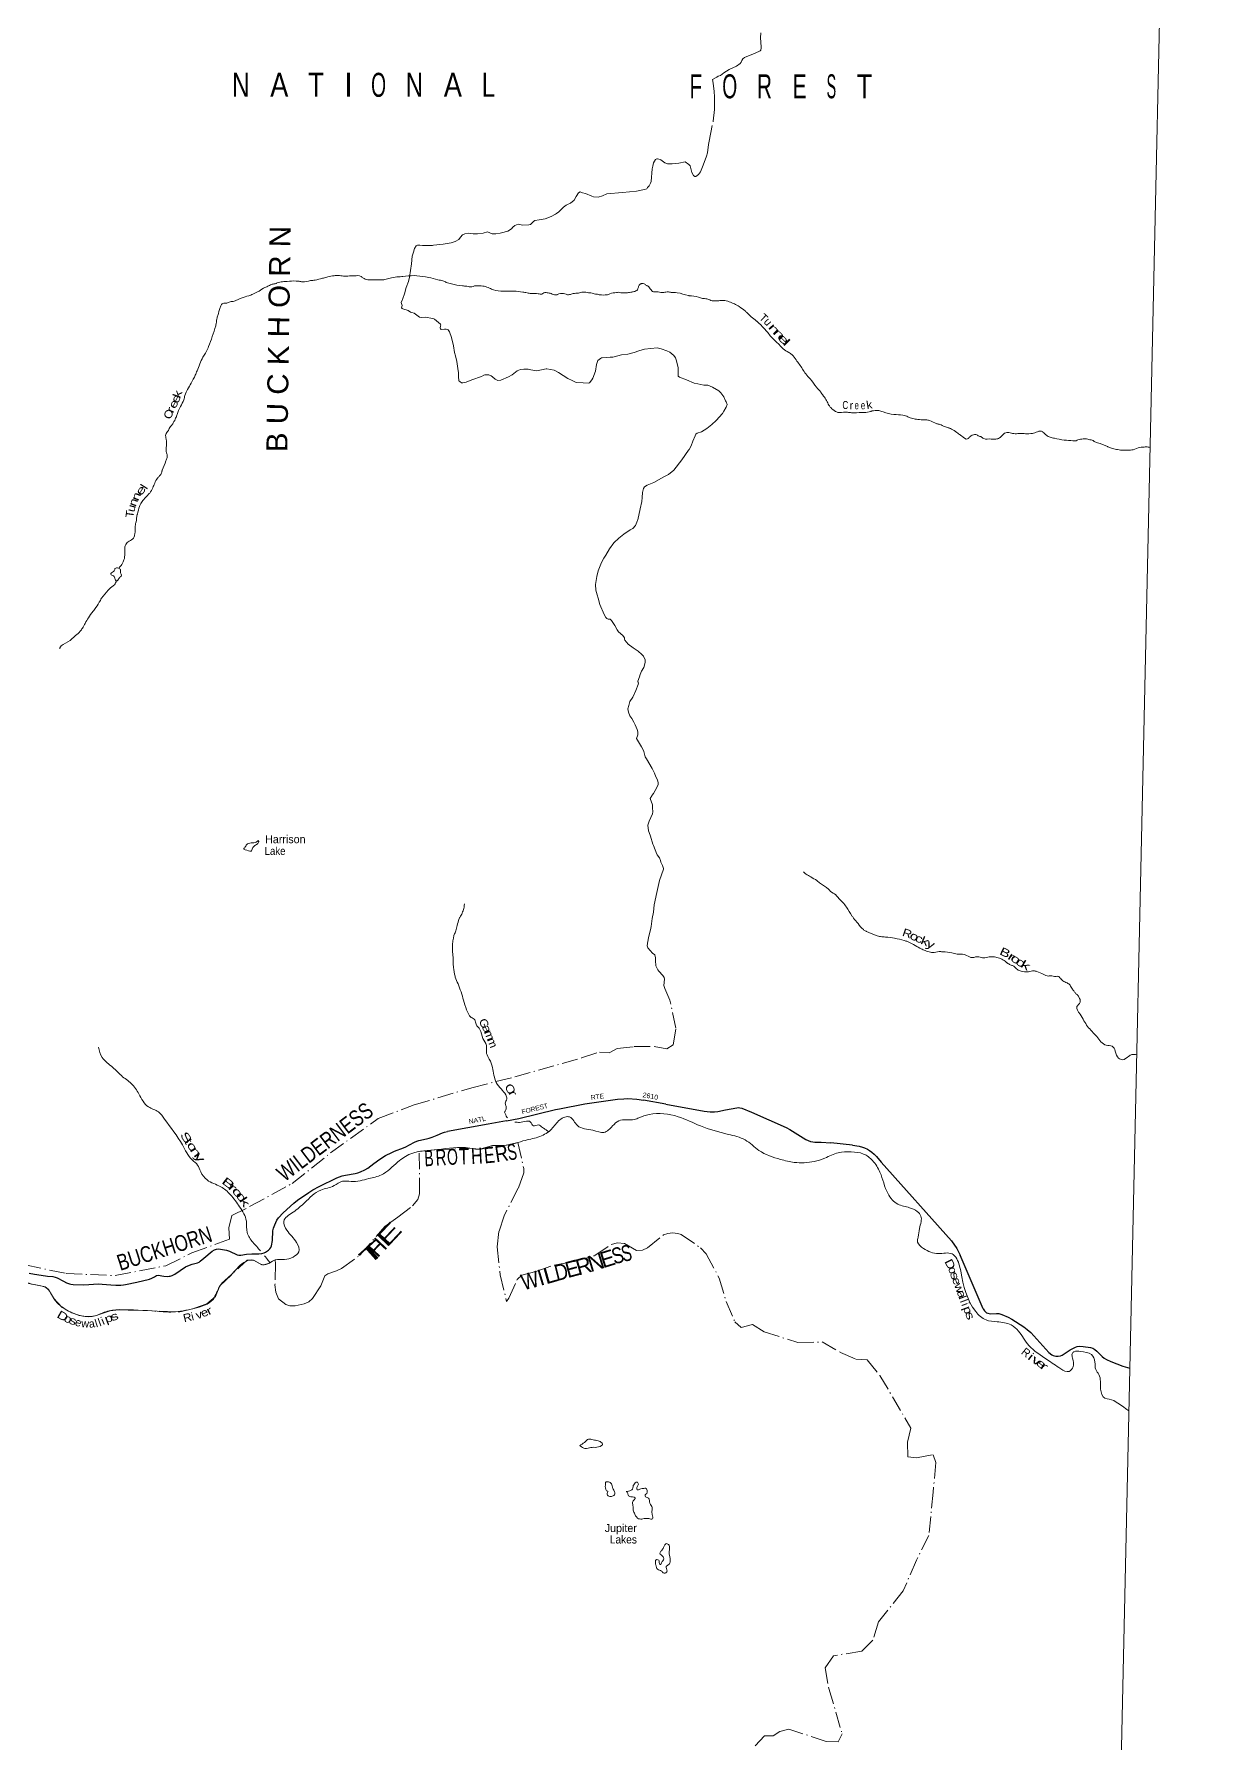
# Model space of a CAD drawing. Header units: feet. Extents: x -745759 to -493183, y 5472 to 195788.
# Drawn here: x -522788 to -493183, y 78592 to 121312 of the extents above; entities that cross this region are included whole.
import ezdxf
from ezdxf.enums import TextEntityAlignment as Align

# ---------------------------------------------------------------- set-up
doc = ezdxf.new("R2010")
doc.units = ezdxf.units.FT
doc.header["$LTSCALE"] = 80
doc.linetypes.add('DOT_DASHED', pattern=[7.7, 5, -1.2, 0.3, -1.2])
for name, color, linetype, lineweight in [('29', 7, 'Continuous', 25), ('39', 7, 'Continuous', 13), ('4', 7, 'Continuous', 13), ('44', 7, 'DOT_DASHED', 13)]:
    doc.layers.add(name, color=color, linetype=linetype, lineweight=lineweight)
doc.layers.add('30', color=7, linetype='Continuous')
doc.layers.add('41', color=7, linetype='Continuous')

msp = doc.modelspace()

# ---------------------------------------------------------------- linework, layer by layer
at = {"layer": '29'}
for p, q in [((-507003.71, 94572), (-507557.51, 94672.65)), ((-502336.75, 93554.2), (-502878.3, 93609.4)), ((-499071.85, 89465.08), (-499646.69, 90802.83))]:
    msp.add_line(p, q, dxfattribs=at)
for points in [[(-510981.26, 94159.92), (-510674.02, 94216.45), (-509759.48, 94440.62), (-509661.17, 94461.21), (-509023.27, 94582.45), (-508213.91, 94696.82), (-508053.86, 94712.84), (-507948.69, 94715.12), (-507724.63, 94696.82), (-507557.51, 94672.65)], [(-507003.71, 94572), (-506044.16, 94399.45), (-505897.83, 94385.72), (-505788.09, 94385.73), (-505698.92, 94392.59), (-505509.16, 94431.48), (-505225.65, 94486.38), (-505186.78, 94488.66), (-505157.06, 94486.37), (-505102.19, 94472.65), (-504864.41, 94372), (-503991.02, 93992.28), (-503904.14, 93944.25), (-503771.53, 93855.04), (-503506.31, 93690.34), (-503449.16, 93665.18), (-503385.14, 93644.59), (-503332.55, 93633.15), (-503277.68, 93626.29), (-503122.2, 93621.71), (-502878.3, 93609.4)], [(-510981.26, 94159.92), (-511442.11, 94077), (-512455.1, 93889.71)], [(-514004.1, 93291.14), (-513853.2, 93371.23), (-513780.04, 93403.25), (-513560.55, 93483.31), (-513502.25, 93508.48), (-513407.37, 93556.51), (-513281.62, 93629.71), (-513229.03, 93654.87), (-513178.73, 93670.88), (-512986.68, 93707.48), (-512918.09, 93724.65), (-512844.93, 93750.94), (-512716.89, 93798.98), (-512584.28, 93856.17), (-512537.41, 93872.19), (-512455.1, 93889.71)], [(-517714.83, 90811.53), (-517675.96, 90802.39), (-517621.09, 90802.39), (-517479.33, 90825.27), (-517346.73, 90838.99), (-517172.96, 90834.42), (-517097.52, 90843.56), (-517040.36, 90857.29), (-517003.78, 90875.59), (-516932.9, 90923.62), (-516896.32, 90957.94), (-516875.74, 90994.54), (-516857.45, 91033.42), (-516834.59, 91168.39), (-516820.87, 91410.86), (-516804.86, 91479.48), (-516770.57, 91561.83), (-516720.27, 91680.77), (-516683.69, 91735.67), (-516564.8, 91859.2), (-516299.58, 92101.67), (-516205.84, 92174.87), (-515924.63, 92371.59), (-515826.31, 92431.07), (-515663.98, 92517.98), (-515220.43, 92733), (-515094.68, 92781.05), (-515010.09, 92801.63), (-514763.17, 92842.8), (-514696.86, 92858.83), (-514630.56, 92883.97), (-514523.1, 92932.03), (-514452.23, 92975.47), (-514301.33, 93094.42), (-514145.86, 93204.22), (-514004.1, 93291.14)], [(-502336.75, 93554.2), (-502173.37, 93525.66), (-502088.78, 93505.08), (-502033.91, 93482.19), (-501963.03, 93447.89), (-501910.44, 93418.15), (-501857.86, 93379.26), (-501796.13, 93326.64), (-501736.68, 93264.89), (-501617.79, 93125.35), (-499861.87, 91162.7), (-499729.27, 90970.55), (-499646.69, 90802.83)], [(-522909.37, 90354.04), (-522783.63, 90324.31), (-522616.72, 90299.14), (-522452.1, 90280.84), (-522321.79, 90269.41), (-522260.05, 90253.39), (-522209.77, 90235.1), (-522058.86, 90152.75), (-521976.56, 90111.58), (-521907.97, 90086.41), (-521869.1, 90077.26), (-521811.93, 90070.4), (-521546.72, 90061.25), (-521176.34, 90084.13), (-521089.45, 90079.55), (-520869.96, 90061.25), (-520748.8, 90054.39), (-520618.47, 90054.39), (-520556.74, 90058.97), (-520501.87, 90065.83), (-520220.65, 90125.3), (-519909.7, 90198.49), (-519847.98, 90223.66), (-519781.67, 90262.54), (-519726.8, 90292.28), (-519690.22, 90299.14), (-519543.89, 90280.84), (-519450.15, 90271.7), (-519418.15, 90273.98), (-519388.42, 90280.84), (-519342.7, 90294.57), (-519269.53, 90326.59), (-519008.89, 90509.59), (-518949.45, 90537.04), (-518839.7, 90573.64), (-518702.52, 90610.23), (-518661.37, 90628.55), (-518636.22, 90649.13), (-518547.06, 90724.62), (-518336.71, 90903.03), (-518284.13, 90935.07), (-518229.26, 90953.36), (-518181.24, 90957.93), (-518128.66, 90953.36), (-517982.33, 90925.92), (-517906.88, 90903.03), (-517714.83, 90811.53)], [(-499071.85, 89465.08), (-499041.08, 89413.91), (-499009.05, 89378.46), (-498986.21, 89363.58), (-498956.49, 89349.86), (-498894.73, 89337.29), (-498739.26, 89346.44), (-498679.84, 89340.71), (-498606.65, 89318.99), (-498446.6, 89250.36), (-498357.46, 89205.75), (-498057.92, 89012.46), (-497971.06, 88947.26), (-497884.16, 88866.06), (-497426.88, 88371.97), (-497353.74, 88311.34), (-497326.31, 88295.32), (-497289.7, 88285.04), (-497257.71, 88281.6), (-497193.7, 88281.6), (-497138.82, 88288.46), (-497097.65, 88303.34), (-496896.45, 88436.02), (-496768.41, 88504.64), (-496720.41, 88524.07), (-496665.54, 88528.65), (-496576.36, 88522.94), (-496391.17, 88496.62), (-496334, 88477.19), (-496279.14, 88444.01), (-496233.4, 88403.99), (-496100.79, 88271.32), (-496045.93, 88231.27), (-495988.77, 88199.25), (-495881.3, 88147.8), (-495584.08, 88028.85), (-495406.83, 87974.91)]]:
    msp.add_lwpolyline(points, dxfattribs=at)
at = {"layer": '39'}
for points in [[(-520676.53, 107966.51), (-520654.11, 107991.07), (-520583.91, 108089.99), (-520544.13, 108173.46), (-520528.51, 108253.39), (-520523.51, 108405.74), (-520513.04, 108529.9), (-520481.76, 108589.47), (-520442.88, 108626.82), (-520325, 108700.74), (-520287.93, 108748.16), (-520276.87, 108800.1), (-520263.26, 108880.07), (-520262.51, 109020.46), (-520253.26, 109082.46), (-520238.58, 109126.3), (-520228.75, 109206.35), (-520214.82, 109302.36), (-520208.45, 109320.29), (-520156.47, 109513.85), (-520122.9, 109587.41), (-520050.7, 109686.29), (-519927.7, 109816.28), (-519901.02, 109845.84), (-519826.14, 109978.77), (-519775.77, 110090.12), (-519704.98, 110219.12), (-519653.64, 110278.29), (-519606.06, 110349.58), (-519597.25, 110389.52), (-519588.71, 110415.43), (-519493.8, 110648.26), (-519468.03, 110734.01), (-519461.46, 110761.97), (-519479.79, 110850.59), (-519485.3, 110979.07), (-519487.11, 111193.74), (-519500.92, 111308.34), (-519471.76, 111361.93), (-519434.78, 111405.34), (-519411.56, 111463.05), (-519382.56, 111508.62), (-519335.38, 111559.85), (-519295.8, 111633.3), (-519271.13, 111662.91), (-519251.97, 111718.7), (-519243.66, 111732.57), (-519218.05, 111810.3), (-519129.83, 112009.17), (-519050.31, 112174.1), (-519019.97, 112287.85), (-518952.8, 112436.98), (-518865.49, 112589.72), (-518761.17, 112790.28), (-518716.87, 112899.74), (-518569.7, 113237.86), (-518453.27, 113442.19), (-518427.89, 113507.89), (-518336.72, 113754.84), (-518251.14, 114023.96), (-518246.77, 114041.93), (-518223.64, 114197.94), (-518197.86, 114283.69), (-518139.74, 114483.14), (-518104.21, 114554.66), (-518069.51, 114584.07), (-518031.18, 114593.35), (-517972.99, 114592.21), (-517892.09, 114622.73), (-517791.36, 114640.82), (-517673.94, 114690.68), (-517611.14, 114719.54), (-517423.29, 114778.05), (-517322.21, 114814.19), (-517186.34, 114883.74), (-517168.08, 114893.41), (-517019.78, 114982.79), (-516975.24, 115001.98), (-516882.02, 115046.29), (-516797.19, 115072.71), (-516740.8, 115081.64), (-516718.45, 115095.25), (-516581.33, 115126.67), (-516466.74, 115134.46), (-516241.71, 115144.1), (-516169.59, 115136.67), (-516081.53, 115122.92), (-515884.2, 115153.16), (-515769.46, 115168.97), (-515581.89, 115213.45), (-515559.69, 115219.03), (-515450.66, 115251), (-515291.54, 115277.98), (-515191, 115286.05), (-515058.87, 115267.42), (-514952.44, 115269.35), (-514787.73, 115274.15)], [(-514787.73, 115274.15), (-514615.46, 115254.74), (-514603.58, 115246.49), (-514544.12, 115207.21), (-514412.31, 115172.54), (-514301.82, 115176.4), (-514109.17, 115172.64), (-513992.42, 115188.41), (-513857.26, 115221.87), (-513682.05, 115250.54), (-513601.66, 115254.99), (-513575.53, 115256.48), (-513292.03, 115279.03), (-513011.64, 115245.47), (-512929.52, 115235.84), (-512697.84, 115175.15), (-512575.9, 115148.69), (-512488.31, 115110.87), (-512356.53, 115074.2), (-512086.53, 115022.79), (-511976.31, 115012.61), (-511852.09, 115000.15), (-511787.4, 115022.96), (-511719.1, 115025.64), (-511693.01, 115025.13), (-511614.74, 115023.6), (-511542.7, 115012.16), (-511407.07, 114967.39), (-511305.55, 114923.28), (-511067.34, 114888.54), (-510804.33, 114889.41), (-510573.87, 114868.86), (-510471.88, 114848.82), (-510369.85, 114830.78), (-510193.3, 114825.32), (-510103.07, 114819.55), (-510054.32, 114848.68), (-509989.99, 114853.44), (-509895.91, 114839.57), (-509782.23, 114801.24), (-509719.98, 114802.03), (-509709.87, 114805.84), (-509673.43, 114821.18), (-509524.82, 114824.29), (-509456.98, 114802.91), (-509412.79, 114804.05), (-509317.92, 114830.28), (-509187.17, 114843.77), (-509068.3, 114865.52), (-508932.04, 114852.83), (-508820.02, 114832.59), (-508758.16, 114813.32), (-508707.99, 114812.34), (-508670.06, 114801.57), (-508656.05, 114799.29), (-508475.37, 114799.77), (-508441.13, 114805.12), (-508400.61, 114824.39), (-508239.36, 114857.34), (-508177.03, 114862.14), (-508125.01, 114853.1), (-507964.43, 114851.97), (-507853.71, 114867.86), (-507777.06, 114886.42), (-507724.41, 114909.46), (-507705.8, 114937.18), (-507682.31, 115008.94), (-507649.18, 115060.44), (-507620.73, 115077.94), (-507594.56, 115081.44), (-507542.54, 115072.4), (-507485.06, 115035.17), (-507465.15, 115026.76), (-507427.49, 115001.95), (-507351.23, 114898.16), (-507311.49, 114877.33), (-507283.48, 114872.77), (-507195.18, 114871.04), (-507131.16, 114859.76), (-507028.74, 114861.77), (-506908.14, 114869.44), (-506868.16, 114860.64), (-506719.78, 114851.72), (-506436.12, 114779.98), (-506418.1, 114777.63), (-506187.95, 114741.03), (-506084.15, 114710.92), (-505980, 114698.86), (-505934.08, 114685.93), (-505878.44, 114656.76), (-505816.35, 114649.53), (-505681.78, 114652.91), (-505565.23, 114658.66), (-505421.33, 114625.76), (-505289.91, 114571.04), (-505168.76, 114504.48), (-505014.4, 114391.14)], [(-505014.4, 114391.14), (-504957.26, 114335.87), (-504866.65, 114247.84), (-504738.18, 114145.04), (-504722.4, 114130.69), (-504545.14, 113956.72), (-504368.46, 113752.68), (-504173.61, 113554.3), (-504067.26, 113449.92), (-503932.53, 113359.03), (-503851.28, 113305.29), (-503745.47, 113172.84), (-503585.32, 112945.05), (-503507.46, 112821.17), (-503393.46, 112696.59), (-503234.89, 112490.89), (-503132.86, 112370.55), (-503072.35, 112283.11), (-503060.62, 112266.84), (-502986.45, 112159.08), (-502926.56, 112039.56), (-502879.54, 111980.47), (-502764.92, 111887.96), (-502705.19, 111862.73), (-502512.31, 111870.99), (-502415.46, 111858.13), (-502303.53, 111853.83), (-502042.77, 111859.81), (-501881.63, 111883.98), (-501858.38, 111893.27)], [(-501854.8, 111898.68), (-501682.54, 111904.93), (-501574.76, 111872.73), (-501300.98, 111809.21), (-501080.48, 111792.87), (-501010.51, 111777.46), (-500893.14, 111723.01), (-500833.21, 111707.8), (-500701.16, 111685.16), (-500544.71, 111678.09), (-500496.55, 111677.15), (-500416.6, 111659.54), (-500233.47, 111579.74), (-500153.56, 111560.12), (-500038.15, 111507.72), (-499938.44, 111473.68), (-499922.47, 111469.35), (-499862.74, 111444.12), (-499727.85, 111361.25), (-499684.41, 111324.29), (-499613.15, 111272.75), (-499460.01, 111199.55), (-499429.44, 111223.03), (-499372.15, 111278.07), (-499317.49, 111301.07), (-499255.16, 111305.87), (-499173.6, 111268.17), (-499133.7, 111255.36), (-499058.35, 111207.75), (-498871.88, 111196.08), (-498849.88, 111191.64), (-498779.64, 111190.27), (-498684.85, 111212.49), (-498617.49, 111269.34), (-498507.43, 111353.44), (-498461.08, 111362.57), (-498399.03, 111353.33), (-498273.08, 111326.8), (-498144.41, 111336.32), (-498016.06, 111329.8), (-497841.27, 111336.41), (-497784.77, 111351.36), (-497647.4, 111394.81), (-497577.6, 111371.38), (-497538.25, 111330.49), (-497518.46, 111316.07), (-497492.85, 111291.49), (-497395.46, 111241.45), (-497291.58, 111215.35), (-497047.55, 111170.46), (-496829.05, 111154.16), (-496750.74, 111154.63), (-496702.11, 111177.75), (-496571.24, 111197.26), (-496486.84, 111201.63), (-496431.04, 111180.48), (-496327.01, 111162.4), (-496295.41, 111135.71), (-496215.77, 111102.06), (-495962.64, 111008.85), (-495944.74, 111000.48), (-495833.15, 110958.18), (-495711.21, 110931.73), (-495637.16, 110920.25), (-495464.58, 110916.88), (-495321.78, 110930.13), (-495160.06, 110987.15), (-495087.17, 110994.77), (-495044.87, 110996.6), (-494998.89, 110998.44), (-494951.08, 110994.77), (-494900.6, 110987.25)], [(-522149.53, 105954.23), (-522145.13, 105974.2), (-521943.35, 106128.72), (-521753.57, 106285.48), (-521635.02, 106393.49), (-521581.35, 106468.67), (-521514.73, 106589.72), (-521433.67, 106730.56), (-521316.1, 106890.74), (-521246.02, 106983.65), (-521134.08, 107163.99), (-521102.91, 107217.54), (-520936.35, 107418.89), (-520874.81, 107485.89), (-520801.58, 107534.6), (-520741.5, 107629.71), (-520737.21, 107643.67), (-520750.67, 107674.02)], [(-520769.12, 107961.22), (-520804.73, 107885.7), (-520857.65, 107848.62), (-520874.34, 107816.85), (-520806.86, 107777.42), (-520777.38, 107744.75), (-520760.5, 107684.24), (-520744.92, 107659.87), (-520716.99, 107651.3), (-520678.07, 107690.66), (-520634.67, 107754), (-520614.25, 107771.65), (-520611.26, 107821.74), (-520628.65, 107856.18), (-520632.11, 107884.33), (-520633.84, 107898.4), (-520631.25, 107928.44), (-520635.06, 107938.55), (-520704.63, 107974), (-520726.66, 107976.44), (-520769.5, 107957.65)], [(-517184.34, 101165.34), (-517243.61, 101124.46), (-517296.1, 101109.44), (-517366.49, 101102.79), (-517435.04, 101088.08), (-517475.64, 101064.81), (-517527.43, 100983.58), (-517547.85, 100965.92), (-517430.51, 100909.47), (-517370.51, 100898.27), (-517356.3, 100906.02), (-517339.42, 100947.81), (-517324.55, 100989.64), (-517310.15, 101007.41), (-517232.79, 101062.07), (-517179.43, 101121.2), (-517177.15, 101135.2), (-517178.6, 101163.31)], [(-503564.95, 100379.76), (-503493.85, 100320.2), (-503382.73, 100253.84), (-503227.98, 100160.56), (-503135, 100090.54), (-502939.05, 99948.3), (-502891.79, 99901.24), (-502757.22, 99802.33), (-502680.61, 99716.59), (-502576.22, 99614.25), (-502488.16, 99498.2), (-502351.82, 99284.91), (-502310.9, 99221.93), (-502199.11, 99087.36), (-502065.52, 98938.32), (-502008.08, 98899.08), (-501988.17, 98890.67), (-501747.2, 98791.69), (-501635.33, 98763.42), (-501511.11, 98750.97), (-501284.82, 98722.47), (-501043.07, 98663.59), (-500959.26, 98637.88), (-500770.51, 98537.91), (-500619.53, 98456.73), (-500517.97, 98414.63), (-500384.35, 98369.89), (-500294.08, 98366.12), (-500127.05, 98386.93), (-500098.99, 98384.38), (-500078.93, 98383.98), (-499856.65, 98355.57), (-499724.72, 98326.92), (-499640.47, 98323.26), (-499586.29, 98322.21), (-499396.99, 98250.31), (-499320.93, 98238.79), (-499242.23, 98259.32), (-499114.11, 98240.77), (-499064.06, 98233.77), (-498919.14, 98253), (-498822.7, 98257.14), (-498696.71, 98232.61), (-498638.87, 98213.43), (-498521.73, 98146.95), (-498486.24, 98114.16), (-498472.35, 98105.87), (-498395.07, 98054.21), (-498319.25, 98030.66), (-498256.09, 97975.27), (-498174.96, 97915.51), (-498119.12, 97896.37), (-498041.1, 97882.81), (-497940.76, 97880.85), (-497809.73, 97908.38), (-497727.81, 97888.72), (-497570.45, 97825.47), (-497442.93, 97776.84), (-497358.45, 97785.22), (-497288.57, 97765.8), (-497202.2, 97768.13), (-497172.37, 97753.5), (-497134.99, 97714.66), (-497125.19, 97702.43), (-497034.26, 97630.45), (-496974.53, 97605.21), (-496934.91, 97578.36), (-496901.42, 97545.61), (-496843.15, 97446.19), (-496796.01, 97393.11), (-496755.01, 97334.14), (-496717.39, 97307.33), (-496674.38, 97235.38)], [(-512035.53, 99579.47), (-512045.17, 99497.42), (-512081.65, 99377.77), (-512129.81, 99276.41), (-512163.22, 99210.88), (-512214.81, 99037.37), (-512249.51, 98905.66), (-512289.5, 98812.17), (-512311.33, 98722.33), (-512329.9, 98594.31), (-512332.26, 98371.71), (-512317.35, 98210.94), (-512315.58, 98096.57), (-512309.57, 97994.16), (-512269.78, 97770.72), (-512266.12, 97752.6), (-512191.23, 97584.24)], [(-512191.23, 97584.24), (-512056.09, 97173.3), (-511983.19, 96934.41), (-511865.24, 96745.19), (-511777.64, 96679.34), (-511741.01, 96571.99), (-511648.35, 96441.59), (-511575.23, 96216.8), (-511485.22, 96044.13), (-511480.21, 95842.57), (-511413.9, 95700.5), (-511332.49, 95491.7), (-511239.49, 95117.5), (-511117.09, 94956.42), (-511004.6, 94805.57), (-510977.91, 94706.42), (-511015.78, 94598.21), (-510992.85, 94517.26), (-511002.12, 94436.81), (-511031.27, 94372.79), (-511002.05, 94307.86), (-510978.78, 94249.07), (-510958.11, 94237.62)], [(-496674.38, 97235.38), (-496643.81, 97143.43), (-496680.61, 97074.32), (-496727.15, 97013.64), (-496651.95, 96821.38), (-496462.3, 96517.96), (-496234.59, 96263.46), (-496128.85, 96134.5), (-495995.32, 96048.81), (-495849.48, 96023.09), (-495769.62, 95901.16), (-495685.78, 95724.69), (-495594.69, 95686.96), (-495434.63, 95771.51), (-495356.42, 95818.89), (-495298.1, 95818.67), (-495234.14, 95822.94)], [(-521178.61, 96000.02), (-521087.9, 95740.7), (-520821.81, 95494.77), (-520609.5, 95287.95), (-520358.85, 95086.59), (-520171.39, 94833.82), (-519930.71, 94505.67), (-519682.89, 94382.93), (-519528.56, 94203.22), (-519085.23, 93561.62), (-518839.27, 93183.02), (-518704.3, 93053.98), (-518626.28, 92887.55), (-518468.31, 92681.58), (-518126.56, 92513.05), (-517883.93, 92313.82), (-517652.98, 92007.99), (-517485.16, 91654.79), (-517465.32, 91368.37), (-517324.04, 91124.38), (-517128.09, 90911.53)], [(-495785.26, 87158.01), (-495807.67, 87171.87), (-496028.3, 87227.7), (-496135.61, 87455.03), (-496180.42, 87820.42), (-496259.09, 87944.55), (-496280.41, 88132.27), (-496368.2, 88319), (-496638.88, 88393.75), (-496802.05, 88388.23), (-496847.1, 88338.57), (-496836.67, 88229.6), (-496825.86, 88011.83), (-496926.23, 87898.55), (-497132.65, 87962.22), (-497467.49, 88189.08), (-497929.23, 88544.85), (-498191.57, 88905.57), (-498372.5, 89057.5), (-498723.64, 89137.53), (-499000.82, 89182.15), (-499259.38, 89393.72), (-499632.79, 90398.9), (-499758.36, 90749.43), (-499849.74, 90831.45), (-500191.89, 90840.82), (-500562.46, 90967.5), (-500708.99, 91130.97), (-500699.08, 91253.72), (-500665.69, 91464.76), (-500622.75, 91641.39), (-500626.75, 91776.45), (-500721.64, 91892.78), (-500909.46, 91988.39), (-501204.09, 92077.61), (-501449.83, 92337.33), (-501651.06, 92878.44), (-501838, 93165.45), (-502059, 93330.08), (-502372.29, 93383.33), (-502694.77, 93362.17), (-503031.02, 93228.4), (-503292.03, 93143.82), (-503793.72, 93121.43), (-504134.89, 93195.26), (-504675.1, 93421.29), (-505021.5, 93682.59), (-505442.24, 93820.12), (-506137.7, 94032.46), (-506695.97, 94262.8), (-507417.99, 94316.39), (-507674.94, 94233.76), (-507788.31, 94193.22), (-508179.4, 94161.04), (-508334.4, 94030.48), (-508548.22, 93870.62), (-508823.24, 93925.28), (-509212.11, 94040.15), (-509406.19, 94254.74), (-509652.9, 94184.04), (-509855.71, 93953.49), (-510154.51, 93766.74), (-510514.34, 93671.62), (-510991.38, 93548.1), (-511184.78, 93541.05), (-511333.8, 93539.34), (-511621.04, 93451.15), (-511904.53, 93477.73), (-512706.43, 93441.9), (-513378.54, 93333.51), (-513701.74, 93131.03), (-514111.34, 92806.99), (-514424.81, 92715.17), (-514868.85, 92643.53), (-515086.22, 92648.93), (-515293.24, 92539.33), (-515627.15, 92427.69), (-516026.47, 92117.59), (-516318.04, 91876.33), (-516551.05, 91646.25), (-516473.81, 91427.44), (-516230.87, 91115.38), (-516175.97, 90884.83), (-516318.85, 90756.1), (-516531.22, 90692.92), (-516758.81, 90688.41), (-516909.07, 90604.12), (-517084.9, 90560.53), (-517316.7, 90676.98), (-517500.37, 90647.61), (-517835.18, 90342.55), (-518145.93, 90031.07), (-518318.09, 89697.28), (-518798.7, 89471.06), (-519321.52, 89382.51), (-519717.89, 89400.79), (-520657.52, 89443.66)], [(-510774.66, 94129.22), (-510658.56, 94121.16), (-510482.91, 94152.68), (-510392.57, 94135.15), (-510313.57, 94033.17), (-510188.34, 94059.42), (-510080.68, 93989.24), (-510008.88, 93943.79), (-509944.91, 93896.33)], [(-520657.52, 89443.66), (-521000.67, 89386.56), (-521276.05, 89284.07), (-521754.58, 89327.81), (-522096.12, 89510.45), (-522282.58, 89696.71), (-522485.53, 89990.01), (-522790.44, 90065.29), (-523238.38, 90134.74), (-523417.96, 89976.36), (-523692.73, 89914.16), (-523941.36, 89982.52), (-524136.07, 90021.82), (-524618.91, 90047.49), (-525023.01, 90221.03), (-525575.54, 90431.14), (-525884.42, 90510.51), (-526084.65, 90584.16), (-526205.62, 90550.39)], [(-517029.69, 90789.32), (-516936.31, 90667.01), (-516892.07, 90614.5)], [(-495430.52, 86909.09), (-495477.92, 86945.15), (-495785.26, 87158.01)], [(-509155.66, 86048.43), (-509037.75, 86123.15), (-508931.8, 86206.12), (-508819.29, 86190.26), (-508696.86, 86164.17), (-508601, 86112.31), (-508585.2, 86091.91), (-508687.13, 86008.88), (-508842.31, 85999.21), (-508983.64, 85973.21), (-509068, 85986.62), (-509105.85, 86013.4), (-509133.76, 86031.97), (-509155.66, 86048.43)], [(-508484.85, 85137.33), (-508392.5, 85119.77), (-508341.35, 85040.39), (-508326.25, 84973.67), (-508283.18, 84892.4), (-508288.37, 84815.92), (-508361.5, 84772.73), (-508441.78, 84790.1), (-508469.53, 84818.74), (-508460.69, 84870.99), (-508450.17, 84901.05), (-508482.19, 84913.64), (-508497.75, 84950.15), (-508516.81, 85020.97), (-508509.65, 85095.4), (-508505.04, 85133.61), (-508484.85, 85137.33)], [(-507995.24, 84893.95), (-507871.9, 84928.29), (-507839.26, 84955.99), (-507822.25, 85016.17), (-507768.45, 85112.04), (-507725.84, 85133.54), (-507686.4, 85078.52), (-507719.59, 85014.57), (-507722.72, 84940.07), (-507627.78, 84960.75), (-507555.1, 84973.72), (-507506.67, 84981.02), (-507480.46, 84849.65), (-507519.26, 84813.98), (-507509.92, 84765.48), (-507433.98, 84728.03), (-507401.61, 84604.62), (-507342.87, 84494.9), (-507348.23, 84406.33), (-507341.46, 84321.6), (-507337.06, 84212.73), (-507429.57, 84220.22), (-507576.67, 84212.44), (-507681.31, 84216.09), (-507776.29, 84326.38), (-507815.03, 84427.72), (-507825.34, 84544.74), (-507829.83, 84647.57), (-507774.44, 84715.21), (-507770.11, 84735.29), (-507836.18, 84760.5), (-507916.45, 84777.87), (-507946.16, 84810.57), (-507969.28, 84879.44), (-507995.24, 84893.95)], [(-507233.64, 83195.64), (-507177.52, 83178.65), (-507164.67, 83095.84), (-507144.91, 83071.35), (-507093.46, 83145.1), (-507050.06, 83218.97), (-507071.56, 83261.62), (-507148.61, 83359.53), (-507113.51, 83417.41), (-507057.94, 83497.14), (-506981.97, 83594.68), (-506922.19, 83553.45), (-506918.52, 83396.24), (-506892.07, 83148), (-506921.32, 83077.94), (-506990.61, 83022.6), (-506972.18, 82909.48), (-507021.26, 82859.88), (-507065.54, 82860.57), (-507109.1, 82909.61), (-507209.08, 82955.49), (-507251.78, 83060.93), (-507262.49, 83151.77), (-507245.87, 83185.76), (-507233.64, 83195.64)]]:
    msp.add_spline(points, degree=3, dxfattribs=at)
at = {"layer": '4'}
msp.add_lwpolyline([(-739699.92, 195787.95), (-708889.59, 194791.67), (-678077.93, 193837.75), (-647264.98, 192926.23), (-616450.81, 192057.09), (-585635.48, 191230.34), (-554819.03, 190445.97), (-524001.53, 189704), (-493183.05, 189004.41), (-497222.97, 5471.78), (-528293.91, 6177.09), (-559363.85, 6925.15), (-590432.73, 7715.93), (-621500.49, 8549.46), (-652567.08, 9425.72), (-683632.43, 10344.71), (-714696.49, 11306.44), (-745759.19, 12310.89)], close=True, dxfattribs=at)
msp.add_lwpolyline([(-739699.92, 195787.95), (-708889.59, 194791.67), (-678077.93, 193837.75), (-647264.98, 192926.23), (-616450.81, 192057.09), (-585635.48, 191230.34), (-554819.03, 190445.97), (-524001.53, 189704), (-493183.05, 189004.41), (-497222.97, 5471.78), (-528293.91, 6177.09), (-559363.85, 6925.15), (-590432.73, 7715.93), (-621500.49, 8549.46), (-652567.08, 9425.72), (-683632.43, 10344.71), (-714696.49, 11306.44), (-745759.19, 12310.89)], close=True, dxfattribs=at)
at = {"layer": '44'}
for points in [[(-509868.32, 116756.66), (-509756.73, 116816.66), (-509732.33, 116832.23), (-509675.35, 116871.24), (-509562.54, 116993.4), (-509495.34, 117042.23), (-509458.9, 117057.57), (-509387.95, 117092.29), (-509292.26, 117160.62), (-509242.17, 117257.93), (-509186.18, 117349.11), (-509143.48, 117376.36), (-509087.85, 117347.19), (-509013.87, 117331.7), (-508848.61, 117262.28), (-508808.67, 117251.47), (-508696.41, 117243.25), (-508585.41, 117273.18), (-508480.08, 117321.27), (-508083.96, 117353.65), (-507733.92, 117390.94), (-507538.44, 117429.24), (-507479.89, 117446.15), (-507461.16, 117479.88), (-507422.25, 117519.24), (-507382.74, 117588.67), (-507369.87, 117630.55), (-507341.54, 117948.93), (-507324.19, 118014.78), (-507306.48, 118098.69), (-507262.77, 118178.07), (-507228.22, 118199.46), (-507208.11, 118201.07), (-507140.28, 118179.68), (-507126.39, 118171.39), (-507023.49, 118095.16), (-506961.68, 118073.89), (-506843.2, 118075.59), (-506678.33, 118088.42), (-506517.12, 118119.37), (-506423.95, 118059.37), (-506396.6, 118020.73), (-506353.67, 117855.41), (-506314.91, 117784.44), (-506277.3, 117757.63), (-506255.26, 117755.2), (-506182.08, 117801.91), (-506157.17, 117843.54), (-506138.48, 117875.27), (-506067.06, 118036.35), (-505988.36, 118261.48), (-505964.56, 118349.28), (-505938.39, 118557.38), (-505920.76, 118637.27), (-505820.62, 119136.78), (-505786.74, 119430.99), (-505788.63, 119743.94), (-505791.93, 119882.41), (-505820.03, 120087.56), (-505836.35, 120176.14), (-505728.66, 120242.24), (-505692.18, 120259.58), (-505633.51, 120282.5), (-505551.91, 120349.11), (-505419.89, 120426.76), (-505233.58, 120509.37), (-505145.87, 120579.87), (-505121.2, 120609.48), (-505106.33, 120651.31), (-505077.41, 120692.87), (-505036.6, 120726.17), (-504773.44, 120837.37), (-504641.86, 120892.97), (-504627.46, 120910.74), (-504622.23, 120972.82), (-504623.72, 120998.93), (-504633.44, 121219.77), (-504625.02, 121341.96)], [(-510549.41, 112944.74), (-510633.89, 112936.36), (-510720.85, 112903.96), (-510841.29, 112802.01), (-510934.7, 112747.67), (-511122.94, 112669.1), (-511197.39, 112660.53), (-511269.04, 112692.02), (-511330.11, 112751.38), (-511365.72, 112778.15), (-511423.48, 112801.35), (-511505.76, 112802.95), (-511523.9, 112799.3), (-511548.06, 112795.76), (-511607, 112758.8), (-511851.51, 112677.32), (-511991.2, 112617.87), (-512075.91, 112597.46), (-512110.03, 112598.13), (-512151.5, 112633.04), (-512177.19, 112653.6), (-512185.1, 112762.07), (-512181.21, 112858.28), (-512188.37, 112902.55), (-512225.98, 113133.96), (-512261.36, 113275.06), (-512283.82, 113357.74), (-512306.68, 113522.67), (-512362.79, 113732.38), (-512410.13, 113877.73), (-512441.41, 113920.47), (-512467.18, 113937.02), (-512491.22, 113939.49), (-512533.33, 113942.32), (-512613.83, 113931.86), (-512637.6, 113948.37), (-512645.19, 113970.58), (-512632.33, 114012.46), (-512627.64, 114046.46), (-512633.27, 114066.63), (-512781.42, 114189.88), (-512801.29, 114200.3), (-512825.17, 114210.79), (-513013.33, 114238.54), (-513097.81, 114230.16), (-513159.82, 114241.41), (-513290.3, 114344.25), (-513346.26, 114357.38), (-513386.15, 114370.19), (-513443.68, 114405.42), (-513575.3, 114450.11), (-513591.24, 114456.44), (-513604.89, 114476.77), (-513589.74, 114532.64), (-513620.47, 114603.44), (-513591.16, 114665.05), (-513582.81, 114680.94), (-513521.31, 114848.23), (-513505.73, 114926.15), (-513492.55, 114984.07), (-513429.47, 115129.27), (-513409.25, 115239.19), (-513358.53, 115573.19), (-513342.67, 115767.45), (-513306.59, 115867.04), (-513286.72, 115958.92), (-513241.23, 116026.23), (-513210.77, 116043.69), (-513150.57, 116042.51), (-513086.51, 116033.24), (-512831.54, 116034.27), (-512807.38, 116037.81), (-512570.03, 116061.26), (-512370.54, 116099.48), (-512265.56, 116129.52), (-512174.11, 116185.91), (-512132.87, 116241.27), (-512083.61, 116296.47), (-512022.82, 116325.37), (-511930.23, 116337.6), (-511814.04, 116325.3), (-511705.71, 116321.18), (-511566.85, 116338.53), (-511455.73, 116374.47), (-511344.26, 116326.15), (-511247.94, 116324.27), (-511141.23, 116340.24), (-511106.99, 116345.59), (-510947.48, 116392.62), (-510860, 116451.08), (-510827.19, 116486.55), (-510772.1, 116531.61), (-510691.12, 116566.13), (-510579.22, 116539.87), (-510428.55, 116544.95), (-510384.21, 116554.12), (-510312.36, 116634.95), (-510275.84, 116654.3), (-510167.05, 116674.24), (-510013.94, 116701.33), (-509868.32, 116756.66)], [(-508479.49, 106714.12), (-508503.18, 106734.64), (-508539.85, 106809.57), (-508651.28, 107064.49), (-508692.4, 107219.75), (-508718.88, 107302.51), (-508750.63, 107423.48), (-508755.95, 107561.99), (-508730.02, 107758.06), (-508691.02, 107903.73), (-508608.63, 108112.74), (-508550.27, 108221.92), (-508498.65, 108295.13), (-508409.25, 108451.85), (-508301.95, 108600.19), (-508179.18, 108718.15), (-508050.67, 108821.95), (-507894.06, 108925.2), (-507825.09, 108961.96), (-507759.33, 109038.91), (-507710.78, 109160.32), (-507704.37, 109180.25), (-507646.84, 109451.93), (-507605.09, 109635.66), (-507593.09, 109735.72), (-507582.58, 109861.88), (-507564.56, 109961.82), (-507539.65, 110003.46), (-507468.63, 110042.19), (-507302.66, 110111.16), (-507054.92, 110254.75), (-506935.34, 110312.59), (-506798.77, 110418.24), (-506599.03, 110673.1), (-506439.71, 110914.71), (-506423.23, 110936.45), (-506371.33, 111023.69), (-506330.88, 111141.25), (-506270, 111276.46), (-506249.15, 111316.17), (-506216.49, 111343.62), (-506111.39, 111379.67), (-505977.33, 111459.3), (-505848.98, 111555.08), (-505748.56, 111659.43), (-505584.6, 111830.73), (-505549.27, 111892.23), (-505491.11, 111991.38), (-505471.79, 112055.2), (-505498.54, 112123.92), (-505512.12, 112148.25), (-505556.35, 112247.41), (-505624.54, 112353.05), (-505681.87, 112398.3), (-505834.65, 112489.54), (-505954.15, 112538.01), (-506052.41, 112543.94), (-506200.35, 112574.92), (-506294.32, 112594.81), (-506489.48, 112674.84), (-506660.84, 112740.37), (-506692.48, 112765.06), (-506697.24, 112829.34), (-506690.31, 112977.64), (-506735.05, 113153.03), (-506740.72, 113171.2), (-506763.7, 113227.81), (-506802.77, 113282.73), (-506901.57, 113362.89), (-506975.11, 113400.44), (-507120.62, 113453.43), (-507222.61, 113473.47), (-507534.4, 113441.45), (-507675.7, 113402.09), (-507790.99, 113358.21), (-507954.4, 113317.27), (-508109.4, 113296.23), (-508329.27, 113242.36), (-508393.45, 113245.62), (-508592.55, 113227.44), (-508610.69, 113223.78), (-508639.06, 113210.3), (-508698.28, 113159.3), (-508732.35, 113059.67), (-508763.79, 112889.79), (-508827.38, 112718.52), (-508852.29, 112676.89), (-508905.92, 112603.72), (-508930.24, 112592.16), (-509064.57, 112600.8), (-509245.02, 112612.35), (-509342.57, 112654.37), (-509449.98, 112704.61), (-509687.8, 112861.71), (-509789.09, 112917.84), (-509973.19, 112947.52), (-509991.25, 112947.87), (-510227.03, 112902.33), (-510373.17, 112923.24), (-510441.04, 112942.62), (-510549.41, 112944.74)], [(-507029.62, 97466.92), (-507051.59, 97537.35), (-507038.37, 97699.57), (-507043.6, 97739.79), (-507074.65, 97794.56), (-507180.96, 97900.94), (-507204.45, 97931.49), (-507250.69, 98030.68), (-507258.16, 98161.21), (-507258.71, 98235.44), (-507279.33, 98310.06), (-507332.77, 98349.21), (-507452.7, 98477.93), (-507471.74, 98530.45), (-507458.48, 98592.38), (-507458.29, 98602.4), (-507424.8, 98774.26), (-507383.64, 98927.9), (-507365.86, 99015.82), (-507343.9, 99213.97), (-507312.62, 99375.84), (-507290.97, 99557.95), (-507228.72, 99865.64), (-507158.61, 100165.15), (-507062.75, 100446.11), (-507064.4, 100464.19), (-507086.99, 100540.86), (-507129.53, 100623.93), (-507132.79, 100662.11), (-507163.52, 100732.91), (-507216.33, 100804.15), (-507229.98, 100824.48), (-507310.05, 101040.67), (-507327.56, 101069.1), (-507383.79, 101272.79), (-507418.18, 101361.72), (-507435.37, 101406.19), (-507454.65, 101548.98), (-507418.57, 101648.57), (-507334.76, 101827.46), (-507327.68, 101881.49), (-507335.74, 101981.94), (-507338.3, 102056.21), (-507397.44, 102213.82), (-507355.93, 102283.22), (-507345.58, 102299.06), (-507312.64, 102340.54), (-507225.45, 102487.27), (-507197.9, 102560.95), (-507197.08, 102603.06), (-507211.68, 102677.56), (-507252.32, 102754.58), (-507286.67, 102845.52), (-507340.62, 102960.91), (-507484.35, 103206.43), (-507517.56, 103253.21), (-507551.09, 103386.26), (-507575.96, 103448.92), (-507612.98, 103505.81), (-507731.46, 103708.72), (-507705.57, 103800.48), (-507703.25, 103816.48), (-507706.08, 103876.72), (-507720.91, 103939.19), (-507766.83, 104054.42), (-507801.73, 104117.29), (-507848.12, 104208.46), (-507899, 104275.65), (-507939.25, 104372.72), (-507953.77, 104451.23), (-507923.95, 104538.9), (-507901.91, 104638.77), (-507829.47, 104749.68), (-507756.09, 104908.72), (-507692.81, 105063.94), (-507684.08, 105099.88), (-507693.72, 105120.13), (-507699.5, 105132.27), (-507705.29, 105144.42), (-507663.03, 105251.91), (-507647.72, 105315.8), (-507610.1, 105391.29), (-507556.08, 105484.51), (-507521.45, 105612.21), (-507522.24, 105674.41), (-507564.54, 105769.52), (-507603.8, 105814.41), (-507694.62, 105892.41), (-507819.43, 105977.09), (-507942, 106073.76), (-508024.35, 106173.66), (-508031.95, 106195.87), (-508039.27, 106232.12), (-508080.31, 106289.09), (-508188.91, 106381.48), (-508222.08, 106430.27), (-508274.21, 106535.59), (-508358.14, 106657.58), (-508393.55, 106694.38), (-508439.67, 106697.29), (-508479.49, 106714.12)], [(-523010.19, 90557.88), (-521991.7, 90343.25), (-520763.04, 90293.25), (-519495.01, 90535.75), (-518850.84, 90857.8), (-517906.26, 91200.94), (-517926.19, 91485.87), (-517848.57, 91790.42), (-517392.02, 92022.9), (-516337.45, 92594.8), (-515384.91, 93356.46), (-514189.59, 94219.5), (-513291.63, 94554.89), (-511846.74, 94987.58), (-510776.78, 95257.86), (-509107.2, 95729.4), (-508660.69, 95878.29), (-508420.22, 95858.31), (-508215.38, 95964.4), (-507791.91, 96013.13), (-507297.49, 96014.85), (-506977.39, 95960.31), (-506819.26, 96054.47), (-506752.16, 96472.2), (-506903.54, 97177.52), (-507029.62, 97466.92)], [(-513701.23, 91755.47), (-513331.17, 92031.11), (-513202.08, 92196.12), (-513156.39, 92334.35), (-513166.41, 93389.91), (-512774.03, 93433.54), (-511941.7, 93477.16), (-511652.06, 93448.61), (-511331.33, 93540.62), (-511117.3, 93540.62), (-510986.51, 93548.55), (-510701.14, 93619.94), (-510554.1, 92969.17), (-510554.49, 92858.46), (-510690.3, 92472.84), (-511045.69, 91782.7), (-511172.79, 91391.01), (-511220.94, 91010.6), (-511141.21, 90314.61), (-510980.67, 89646.83), (-510928.38, 89729.85), (-510717.84, 90191.53), (-510604.87, 90299.02), (-510252.42, 90390.57), (-509790.38, 90556.41), (-509288.38, 90645.53), (-508774.29, 90793.51), (-508367.64, 91068.52), (-508212.08, 91113.38), (-508037.58, 91093.39), (-507732.46, 90917.65), (-507585.85, 90923.01), (-507460.74, 90985.17), (-507061.67, 91306.33), (-506953.68, 91343.41), (-506832.79, 91359.28), (-506703.98, 91347.38), (-506617.78, 91317.11), (-506133.96, 90984.07), (-505990.56, 90831.79), (-505666.63, 90228.45), (-505496.04, 89644.27), (-505277.47, 89138.98), (-505119.57, 88998.71), (-504839.41, 89066.11), (-504546.96, 88890.54), (-503707.02, 88619.7), (-503098.3, 88632.45), (-502634.25, 88370.85), (-502252.93, 88202.46), (-501970.14, 88186.1), (-501652.18, 87796.69), (-500878.6, 86480.18), (-500965.55, 86129.7), (-500955.65, 85761.18), (-500740.53, 85741.54), (-500320.8, 85815.44), (-500256.95, 85617.83), (-500321.65, 84881.92), (-500431.05, 83794.96), (-500738.46, 83183.71), (-501070.01, 82413.71), (-501688.98, 81639.2), (-501828.69, 81180.59), (-502104.31, 80908), (-502816.4, 80791.99), (-503020.67, 80493.32), (-502929.08, 79977.18), (-502595.71, 78842.41), (-502692.55, 78638.59), (-502992.32, 78650.99), (-503924.49, 78960.74), (-504149.58, 78900.98), (-504316.4, 78794.38), (-504536.15, 78793.14), (-504773.34, 78540.97)], [(-520438.38, 89431.77), (-520267.95, 89423.84), (-519179.97, 89380.21), (-518779.66, 89475.4), (-518474.48, 89586.45), (-518260.45, 89768.89), (-518147.49, 90038.58), (-517659.98, 90502.61), (-517461.81, 90681.08), (-517304.27, 90677.13), (-517102.13, 90560.13), (-517026.83, 90566.08), (-516939.63, 90591.86), (-516761.28, 90687.04), (-516756.01, 90582.65), (-516770.1, 90063.75), (-516751.37, 89879.94), (-516679.54, 89715.07), (-516501.67, 89570.59), (-516398.62, 89538.86), (-516268.81, 89537.91), (-516037.94, 89582.48), (-515926.97, 89638.01), (-515830.2, 89716.21), (-515625.52, 90035.8), (-515527.81, 90285.66), (-515447.39, 90332.07), (-515233.94, 90407.3), (-515110.49, 90466.92), (-514647.56, 90801.3), (-514021.25, 91517.1), (-513701.23, 91755.47)], [(-526330.84, 90111.02), (-525909.92, 90518.45), (-525584.91, 90431.19), (-524590.1, 90038.56), (-524468.23, 90024.68), (-524226.45, 90026.67), (-524126.37, 90018.73), (-523644.81, 89907.68), (-523420.88, 89971.14), (-523259.37, 90135.73), (-523134.52, 90127.8), (-522963.09, 90102.01), (-522591.52, 90030.63), (-522487.48, 89990.96), (-522422.09, 89937.44), (-522305.17, 89727.24), (-522087.17, 89497.21), (-521898.91, 89382.19), (-521665.2, 89292.3), (-521433.2, 89265.19), (-521262.78, 89288.99), (-520890.21, 89411.94), (-520684.11, 89439.7), (-520438.38, 89431.77)]]:
    msp.add_lwpolyline(points, dxfattribs=at)

# ---------------------------------------------------------------- texts
at = {"layer": '30'}
for s, rotation, p in [('RTE', 7.795, (-508868.36, 94680.32)), ('FOREST', 14.031, (-510589.63, 94322.82))]:
    msp.add_text(s, height=120, rotation=rotation, dxfattribs=at).set_placement(p)
for s, rotation, width, p in [('2610', 349.699, 1.1, (-507591.39, 94752.89)), ('NATL', 10.815, 1.05, (-511913.94, 94081.21))]:
    msp.add_text(s, height=120, rotation=rotation, dxfattribs=dict(at, width=width)).set_placement(p)
at = {"layer": '41'}
for s, rotation, p in [('T', 316.281, (-504629.22, 114152.27)), ('u', 313.792, (-504519.38, 114056.73)), ('r', 1.522, (-502362.88, 111937.45))]:
    msp.add_text(s, height=200, rotation=rotation, dxfattribs=at).set_placement(p, align=Align.CENTER)
for s, rotation, width, p in [('n', 310.88, 1.95, (-504365.38, 113877.24)), ('n', 314.252, 2.1, (-504243.09, 113751.56)), ('e', 314.719, 2.05, (-504135.43, 113625.21)), ('l', 314.719, 1.85, (-504053.14, 113537.89)), ('C', 358.884, 0.75, (-502519.13, 111945.79)), ('e', 0.422, 0.7, (-502230.24, 111938.96)), ('e', 2.205, 0.75, (-502071.58, 111939.18)), ('k', 9.476, 1.1, (-501902, 111952.68)), ('n', 67.948, 1.35, (-520150.34, 109726.45)), ('e', 56.507, 1.6, (-520043.28, 109860.32)), ('l', 57.841, 1.3, (-519956.73, 109953.78)), ('T', 82.516, 1.15, (-520298.05, 109308.49)), ('u', 75.142, 1.2, (-520266.17, 109441.65)), ('n', 70.81, 1.3, (-520219.67, 109584.42)), ('B', 334.764, 1.45, (-498565.87, 98273.48)), ('r', 328.585, 1.7, (-498414.93, 98178.88)), ('o', 326.261, 1.6, (-498310.58, 98115.66)), ('o', 326.584, 1.6, (-498185.84, 98033.31)), ('k', 329.751, 1.7, (-498062, 97960.83))]:
    msp.add_text(s, height=200, rotation=rotation, dxfattribs=dict(at, width=width)).set_placement(p, align=Align.CENTER)
for s, rotation, width, p in [('k', 69.608, 1.4, (-519145.17, 112198.1)), ('r', 66.372, 1.45, (-519318.18, 111824.95)), ('e', 62.137, 1.4, (-519267.55, 111933.81)), ('e', 62.86, 1.4, (-519203.96, 112067.99)), ('C', 67.51, 1.15, (-519382.28, 111669.96)), ('R', 340.767, 1.2, (-501110.99, 98787.51)), ('o', 332.579, 1.4, (-500930.29, 98727.94)), ('c', 340.457, 1.35, (-500790.46, 98649.34)), ('k', 337.143, 1.45, (-500654.55, 98592.57)), ('y', 334.921, 1.45, (-500513.03, 98526.78)), ('G', 296.351, 1.15, (-511685.57, 96656.78)), ('a', 292.408, 1.35, (-511603.59, 96513.67)), ('m', 290.814, 1.1, (-511544.01, 96377.1)), ('m', 291.251, 1.1, (-511471.39, 96187.68)), ('C', 298.228, 1.3, (-511041.88, 95024.39)), ('r', 300.178, 1.65, (-510947.99, 94867.38)), ('S', 304.404, 1.65, (-519154.36, 93806.51)), ('t', 303.332, 1.5, (-519047.66, 93642.41)), ('o', 305.053, 1.65, (-518987.69, 93558.19)), ('n', 305.975, 1.8, (-518909.37, 93433.99)), ('y', 305.56, 1.8, (-518801.62, 93288.49)), ('B', 322.457, 1.8, (-518123.22, 92616.76)), ('r', 317.359, 2.15, (-517967.24, 92487.66)), ('o', 309.905, 1.8, (-517866.39, 92409.14)), ('o', 306.686, 1.7, (-517767.79, 92301.89)), ('k', 303.626, 1.8, (-517674.71, 92180.97)), ('D', 297.522, 1.35, (-500045.7, 90644.28)), ('o', 288.946, 1.15, (-499953.52, 90475.74)), ('s', 289.656, 1.4, (-499907.6, 90347.33)), ('e', 290.023, 1.2, (-499854.69, 90206.07)), ('w', 290.023, 1.25, (-499802.02, 90060.1)), ('a', 290.207, 1.3, (-499736.61, 89885.95)), ('D', 330.638, 1.4, (-522240.64, 89259.7)), ('o', 336.916, 1.25, (-522065.96, 89158.34)), ('p', 21.185, 1.35, (-520986.81, 89098.3)), ('s', 20.278, 1.45, (-520842.22, 89148.38)), ('R', 13.763, 1.1, (-519037.98, 89123.45)), ('v', 17.936, 1.2, (-518715.85, 89198.75)), ('e', 20.775, 1.2, (-518581.76, 89245.25)), ('r', 25.794, 1.5, (-518430.65, 89298.72)), ('p', 290.735, 1.3, (-499581.52, 89487.25)), ('s', 291.775, 1.45, (-499527.04, 89342.84)), ('s', 342.117, 1.35, (-521934.01, 89098.85)), ('e', 345.493, 1.05, (-521783.01, 89046.61)), ('i', 23.58, 1.1, (-521066.04, 89055.68)), ('i', 322.071, 1.6, (-497978.25, 88217.7)), ('v', 323.631, 1.8, (-497889.12, 88156.29)), ('e', 323.631, 1.7, (-497782.23, 88085.69)), ('r', 325.071, 1.85, (-497670.28, 87994.38))]:
    msp.add_text(s, height=200, rotation=rotation, dxfattribs=dict(at, width=width)).set_placement(p)
for s, p in [('Harrison', (-517016.33, 101096.31)), ('Jupiter', (-508528.62, 83883.48))]:
    msp.add_text(s, height=200, dxfattribs=at).set_placement(p)
for s, width, p in [('Lake', 0.9, (-517029.53, 100803.06)), ('Lakes', 0.95, (-508402.93, 83597.54))]:
    msp.add_text(s, height=200, dxfattribs=dict(at, width=width)).set_placement(p)
for s, rotation, p in [('l', 290.735, (-499686.55, 89738.12)), ('i', 14.08, (-518838.02, 89164.68)), ('l', 290.735, (-499654.07, 89652.72)), ('i', 290.735, (-499620.17, 89568.75)), ('w', 356.213, (-521616.11, 89003.99)), ('a', 8.476, (-521408.45, 88982.28)), ('l', 17.47, (-521234.69, 88993.94)), ('l', 20.36, (-521147.22, 89020.65)), ('R', 321.137, (-498137.42, 88352.71))]:
    msp.add_text(s, height=200, rotation=rotation, dxfattribs=at).set_placement(p)
at = {"layer": '44'}
for s, width, p in [('N', 0.75, (-517840.74, 119746.9)), ('A', 0.85, (-516889.95, 119746.9)), ('T', 0.8, (-515939.16, 119746.9)), ('O', 0.6, (-514368.3, 119746.9)), ('N', 0.75, (-513502.55, 119746.9)), ('A', 0.85, (-512551.76, 119746.9)), ('L', 0.75, (-511600.97, 119746.9)), ('F', 0.65, (-506411.19, 119709.8)), ('O', 0.6, (-505592.69, 119709.8)), ('R', 0.65, (-504726.94, 119709.8)), ('E', 0.65, (-503832.85, 119709.8)), ('S', 0.45, (-502986, 119709.8)), ('T', 0.8, (-502233.64, 119709.8))]:
    msp.add_text(s, height=600, dxfattribs=dict(at, width=width)).set_placement(p)
msp.add_text('I', height=600, dxfattribs=at).set_placement((-515045.07, 119746.9))
for s, height, rotation, width, p in [('B U C K H O R N', 525, 89.153, 1.05, (-516419.4, 113691.11)), ('S', 400, 9.045, 0.65, (-510814.75, 93185.46)), ('B', 400, 3, 0.65, (-512910.8, 93027.69)), ('R', 400, 3, 0.7, (-512610.8, 93046.13)), ('O', 400, 3, 0.65, (-512324.41, 93061.34)), ('T', 400, 1.371, 0.8, (-512044.7, 93070.11)), ('H', 400, 3.007, 0.75, (-511715.42, 93085.79)), ('E', 400, 5, 0.75, (-511395.57, 93106.46)), ('R', 400, 9.045, 0.85, (-511077.17, 93148.62)), ('E', 400, 46.815, 1.7, (-513772.66, 91190.93)), ('T', 400, 41.815, 1.9, (-514218.31, 90708)), ('S', 400, 16.086, 0.8, (-508151.56, 90606.69)), ('S', 400, 12.465, 0.7, (-507943.09, 90658.34)), ('D', 400, 14.067, 0.85, (-509566.78, 90192.7)), ('E', 400, 15.067, 0.95, (-509290.05, 90271.58)), ('N', 400, 17.07, 1.05, (-508692.2, 90435.42)), ('W', 400, 14.561, 0.85, (-510348.6, 89975.41)), ('L', 400, 15.745, 1.15, (-509834.64, 90117.44))]:
    msp.add_text(s, height=height, rotation=rotation, dxfattribs=dict(at, width=width)).set_placement(p, align=Align.CENTER)
at = {"layer": '44', "width": 0.8}
for s, rotation, p in [('WILDERNESS', 37.146, (-516531.17, 92621.61)), ('BUCKHORN', 17.827, (-520637.46, 90407.04))]:
    msp.add_text(s, height=400, rotation=rotation, dxfattribs=at).set_placement(p)
at = {"layer": '44'}
for s, rotation, p in [('H', 46.815, (-514072.25, 90861.53)), ('R', 16.058, (-509001.03, 90345.4)), ('E', 17.07, (-508403.56, 90525.83)), ('I', 16.745, (-510069.66, 90054.6))]:
    msp.add_text(s, height=400, rotation=rotation, dxfattribs=at).set_placement(p, align=Align.CENTER)

doc.saveas('drawing.dxf')
